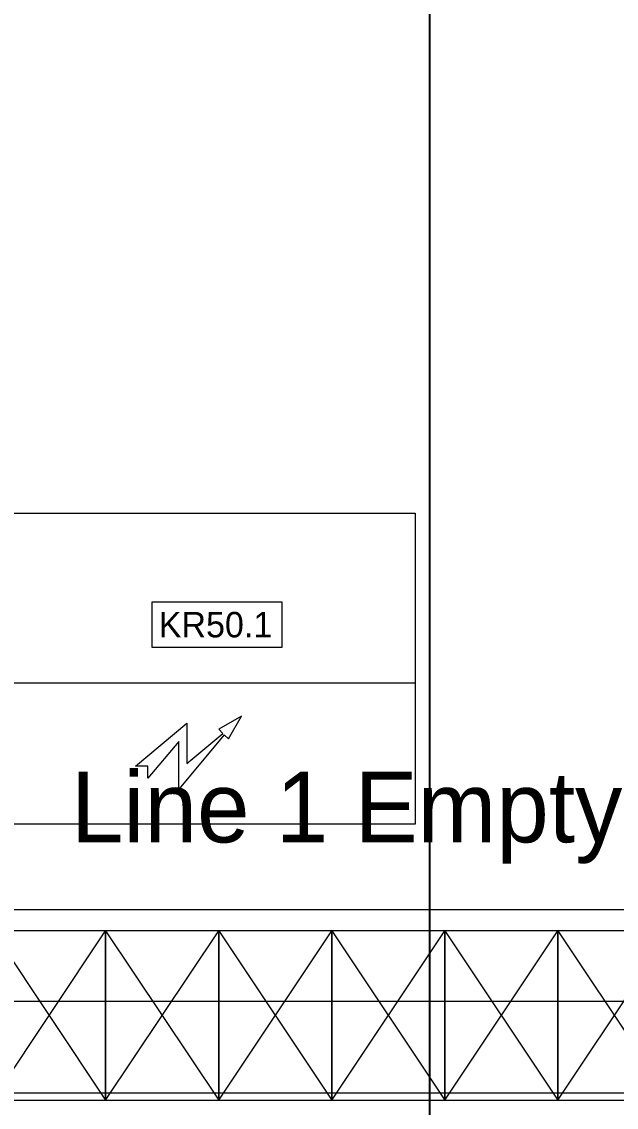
# Model space of a CAD drawing. Header units: millimetres. Extents: x -187347 to 135007, y -6415 to 292048.
# Drawn here: x -60169 to -58065, y 38653 to 42496 of the extents above; entities that cross this region are included whole.
import ezdxf
from ezdxf.enums import TextEntityAlignment as Align

# ---------------------------------------------------------------- set-up
doc = ezdxf.new("R2010")
doc.units = ezdxf.units.MM
doc.header["$LTSCALE"] = 100
doc.linetypes.add('CENTER', pattern=[50.800000000000004, 31.75, -6.35, 6.35, -6.35])
doc.linetypes.add('HIDDEN', pattern=[9.524999999999999, 6.35, -3.175])
doc.layers.get('0').update_dxf_attribs({"lineweight": 18})
doc.layers.add('Layout Kromeka', color=1, linetype='Continuous', lineweight=5)
doc.layers.add('LOGISTICS', color=3, linetype='Continuous', lineweight=18)
doc.layers.add('STEEL', color=5, linetype='Continuous')
doc.layers.add('TEXT', color=3, linetype='Continuous')
doc.styles.add('015_100', font='', dxfattribs={"height": 150})
doc.styles.add('025_100', font='', dxfattribs={"height": 250})
doc.styles.get('015_100').set_extended_font_data('Univers 45 Light')
doc.styles.get('025_100').set_extended_font_data('Univers 45 Light')

# ---------------------------------------------------------------- blocks, each defined once
blk = doc.blocks.new('_KROMEKA_POSNR')
at = {"layer": 'Layout Kromeka', "color": 0, "linetype": 'Continuous'}
blk.add_lwpolyline([(-3.909500513968851, -1.349602047926282), (3.738098286254626, -1.34960183965859), (3.738098212746536, 1.349551483393952), (-3.909500587474668, 1.349551275126032)], close=True, dxfattribs=at)
at = {"layer": 'Layout Kromeka', "color": 0, "linetype": 'Continuous', "style": '015_100'}
blk.add_attdef('POSNR', text='', height=1.5, dxfattribs=at).set_placement((0, 2.273736754432321e-13), align=Align.MIDDLE)
blk = doc.blocks.new('A$C713b55ac')
at = {"color": 0, "ltscale": 20}
for p, q in [((0, 0), (0, 500)), ((0, 500), (1600, 500)), ((1600, 500), (1600, 0)), ((611.3505608626292, 205.1667885398783), (792.6209108626354, 357.2706385398778)), ((792.6209108626354, 357.2706385398778), (792.6209108626354, 213.9766385398689)), ((986.3506108626316, 382.1072885398753), (905.4541608626314, 335.4016885398742)), ((939.6450108626159, 301.2108385398751), (986.3506108626316, 382.1072885398753)), ((925.10161086265, 315.7542385398701), (763.7478608626407, 123.4603385398659)), ((792.6209108626354, 213.9766385398689), (919.9975108626531, 320.8582885398646)), ((905.4541608626314, 335.4016885398742), (919.9975108626531, 320.8582885398646)), ((925.10161086265, 315.7542385398701), (939.6450108626159, 301.2108385398751)), ((763.7478608626407, 292.210688539868), (654.501460862637, 162.0159385398729)), ((763.7478608626407, 123.4603385398659), (763.7478608626407, 292.210688539868)), ((654.501460862637, 205.1667885398783), (611.3505608626292, 205.1667885398783)), ((654.501460862637, 162.0159385398729), (654.501460862637, 205.1667885398783)), ((1600, 0), (0, 0))]:
    blk.add_line(p, q, dxfattribs=at)
at = {"color": 4, "linetype": 'HIDDEN', "ltscale": 20}
blk.add_lwpolyline([(0, 500), (0, 1100), (1600, 1100), (1600, 500)], dxfattribs=at)
blk = doc.blocks.new('*U1694')
at = {"ltscale": 10}
for p, q in [((5600, 100), (-5000, 100)), ((-5000, -550), (5600, -550))]:
    blk.add_line(p, q, dxfattribs=at)
at = {"color": 4, "linetype": 'CENTER', "ltscale": 10}
blk.add_lwpolyline([(-5000, -225), (5600, -225)], dxfattribs=at)
blk = doc.blocks.new('A$C1d77bf3c')
at = {"color": 0, "ltscale": 20}
for p, q in [((0, 8.731149137020111e-11), (400.0000000001164, 600)), ((1.164153218269348e-10, 600.0000000000873), (400, 0)), ((1.164153218269348e-10, 600.0000000000873), (0, 8.731149137020111e-11)), ((400.0000000001164, 600), (1.164153218269348e-10, 600.0000000000873)), ((400, 0), (400.0000000001164, 600)), ((0, 8.731149137020111e-11), (400, 0))]:
    blk.add_line(p, q, dxfattribs=at)
blk = doc.blocks.new('steel weighing')
at = {"layer": 'STEEL', "color": 6, "linetype": 'ByBlock', "ltscale": 20}
blk.add_line((858983.0918318294, 687739.1402914666), (858983.0918318294, 769785.5845316588), dxfattribs=at)

msp = doc.modelspace()

# ---------------------------------------------------------------- block references
at = {"layer": 'Layout Kromeka', "linetype": 'Continuous'}
msp.add_blockref('A$C713b55ac', (-60377.53364672633, 39655.2802883276, 1.697793905464096e-09), dxfattribs=at)
at = {"layer": 'Layout Kromeka', "linetype": 'Continuous', "ltscale": 20}
ref = msp.add_blockref('_KROMEKA_POSNR', (-59483.62881790982, 40361.29428586282, 1.697793905464096e-09), dxfattribs=dict(at, xscale=-60.01882789184901, yscale=60.01882789184901, zscale=60.01882789184901))
ref.add_attrib('POSNR', 'KR50.1', dxfattribs={"linetype": 'Continuous', "height": 90.02824183777352, "style": '015_100'}).set_placement((-59483.62881790982, 40361.29428586282, 1.697793905464096e-09), align=Align.MIDDLE)
at = {"layer": 'Layout Kromeka', "color": 4, "linetype": 'Continuous', "xscale": -1}
msp.add_blockref('*U1694', (-60699.73127289857, 39252.67219941382, 3.449026017408203), dxfattribs=at)
at = {"layer": 'Layout Kromeka', "color": 4, "linetype": 'Continuous', "rotation": 180}
msp.add_blockref('*U1694', (-60699.73127289857, 38152.67219941382, 3.449026017407965), dxfattribs=at)
at = {"layer": 'LOGISTICS', "color": 5, "linetype": 'Continuous'}
for p in [(-60272.40586950952, 38677.67219941417, 3.449026017408203), (-59872.40586950952, 38677.67219941408, 3.449026017408203), (-59472.40586950952, 38677.672199414, 3.449026017408203), (-59072.40586950952, 38677.67219941391, 3.449026017408203), (-58672.40586950952, 38677.67219941382, 3.449026017408203), (-58272.40586950952, 38677.67219941373, 3.449026017408203)]:
    msp.add_blockref('A$C1d77bf3c', p, dxfattribs=at)
at = {"layer": 'STEEL', "color": 6, "linetype": 'ByBlock'}
msp.add_blockref('steel weighing', (-917708.7143639443, -686445.8784551295, -1.724513006157053), dxfattribs=at)

# ---------------------------------------------------------------- texts
at = {"layer": 'TEXT', "color": 3, "linetype": 'Continuous', "insert": (-59995.14080693405, 39840.37844921439, -3.449026014006682), "char_height": 250, "attachment_point": 1, "style": '025_100'}
msp.add_mtext_dynamic_manual_height_columns('Line 1 Empty box/crate infeed', width=6119.794858159614, gutter_width=1250, heights=[0], dxfattribs=at)

doc.saveas('drawing.dxf')
